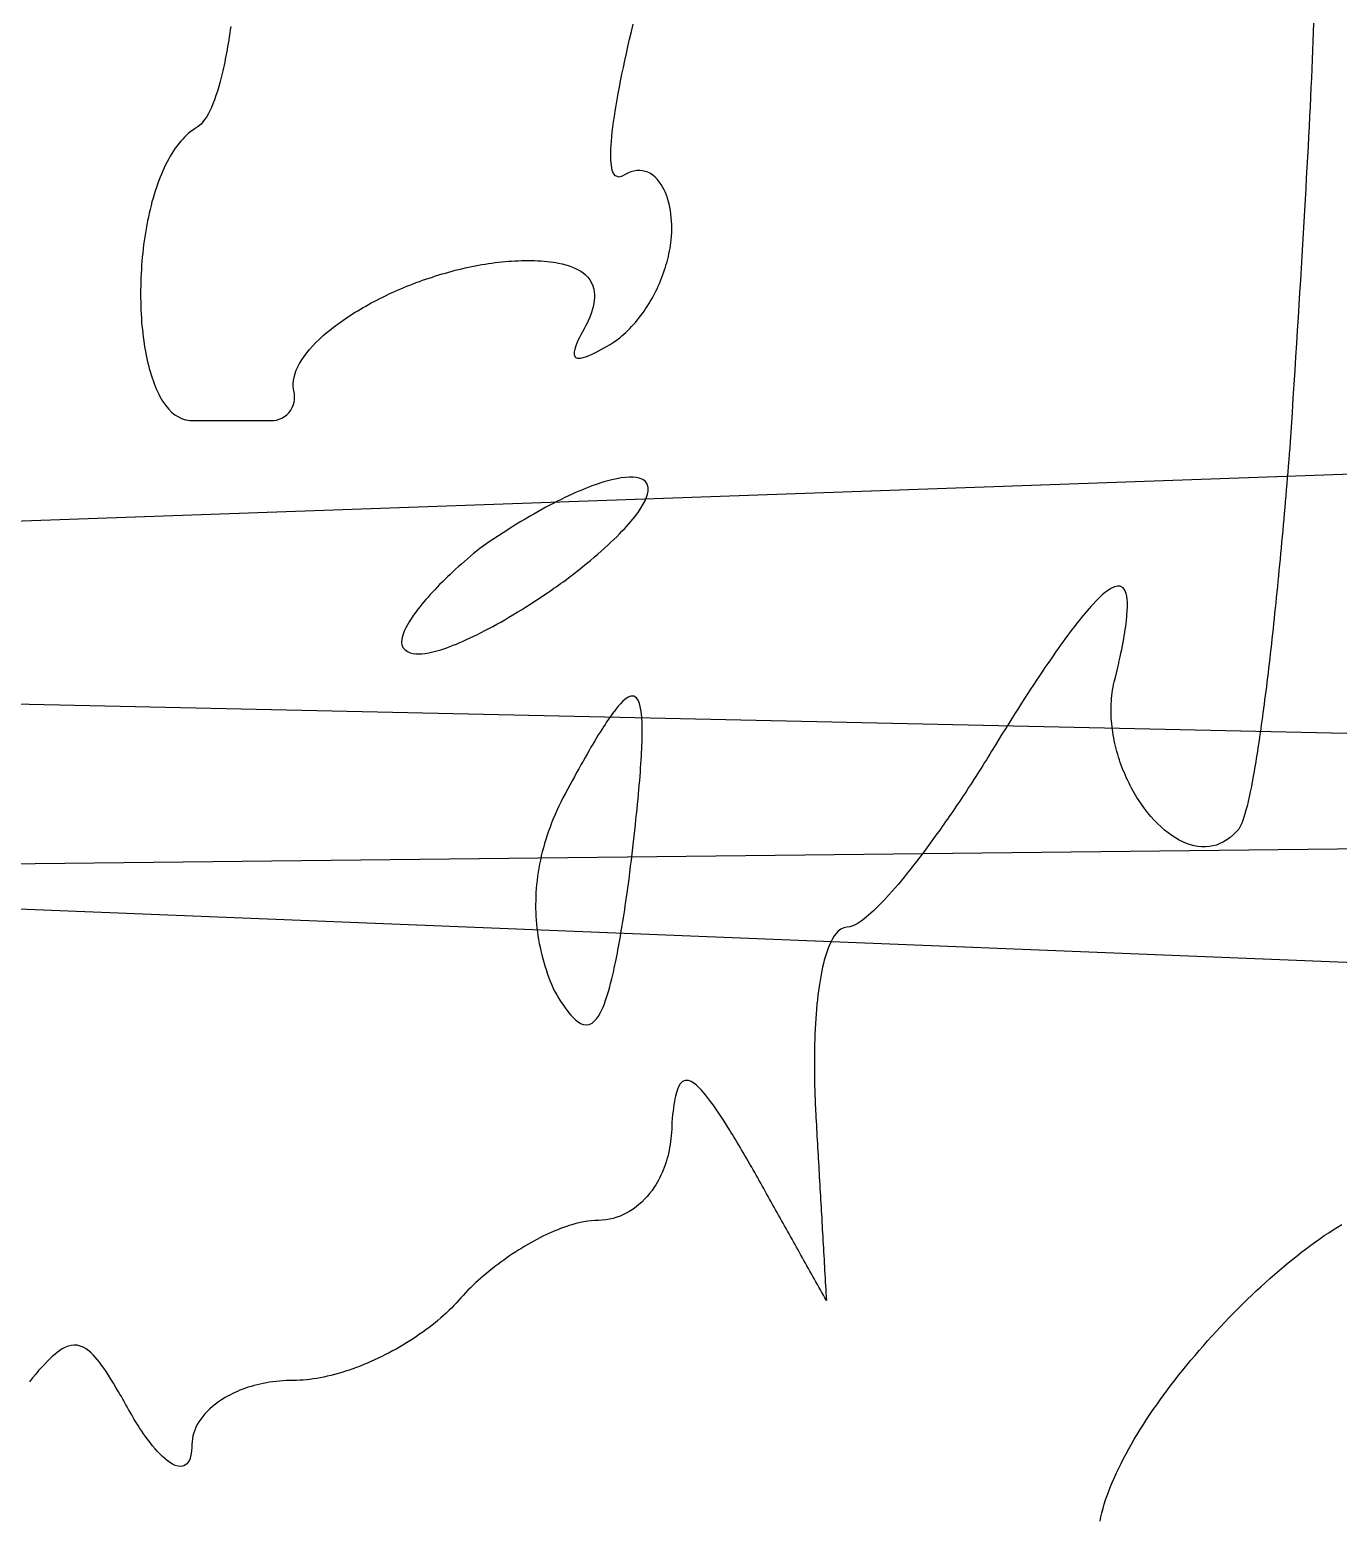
# Model space of a CAD drawing. Header units: metres. Extents: x 0 to 2740, y 0 to 1840.
# Drawn here: x 1309.6 to 1555, y 533.8 to 813.3 of the extents above; entities that cross this region are included whole.
import ezdxf

# ---------------------------------------------------------------- set-up
doc = ezdxf.new("R2010")
doc.units = ezdxf.units.M

msp = doc.modelspace()

# ---------------------------------------------------------------- linework, layer by layer
for points in [[(1550.398412, 814.47848), (1550.333824, 812.80096), (1550.2665, 811.11), (1550.196416, 809.40464), (1550.123548, 807.68392), (1550.047872, 805.94688), (1549.969364, 804.19256), (1549.888, 802.42), (1549.803756, 800.62824), (1549.716608, 798.81632), (1549.626532, 796.98328), (1549.533504, 795.12816), (1549.4375, 793.25), (1549.338496, 791.34784), (1549.236468, 789.42072), (1549.131392, 787.46768), (1549.023244, 785.48776), (1548.912, 783.48), (1548.797636, 781.44344), (1548.680128, 779.37712), (1548.559452, 777.28008), (1548.435584, 775.15136), (1548.3085, 772.99), (1548.178176, 770.79504), (1548.044588, 768.56552), (1547.907712, 766.30048), (1547.767524, 763.99896), (1547.624, 761.66), (1547.477116, 759.28264), (1547.326848, 756.86592), (1547.173172, 754.40888), (1547.016064, 751.91056), (1546.8555, 749.37), (1546.691456, 746.78624), (1546.523908, 744.15832), (1546.352832, 741.48528), (1546.178204, 738.76616), (1546, 736), (1545.909702, 734.861526), (1545.818816, 733.726208), (1545.727354, 732.594202), (1545.635328, 731.465664), (1545.54275, 730.34075), (1545.449632, 729.219616), (1545.355986, 728.102418), (1545.261824, 726.989312), (1545.167158, 725.880454), (1545.072, 724.776), (1544.976362, 723.676106), (1544.880256, 722.580928), (1544.783694, 721.490622), (1544.686688, 720.405344), (1544.58925, 719.32525), (1544.491392, 718.250496), (1544.393126, 717.181238), (1544.294464, 716.117632), (1544.195418, 715.059834), (1544.096, 714.008), (1543.996222, 712.962286), (1543.896096, 711.922848), (1543.795634, 710.889842), (1543.694848, 709.863424), (1543.59375, 708.84375), (1543.492352, 707.830976), (1543.390666, 706.825258), (1543.288704, 705.826752), (1543.186478, 704.835614), (1543.084, 703.852), (1542.981282, 702.876066), (1542.878336, 701.907968), (1542.775174, 700.947862), (1542.671808, 699.995904), (1542.56825, 699.05225), (1542.464512, 698.117056), (1542.360606, 697.190478), (1542.256544, 696.272672), (1542.152338, 695.363794), (1542.048, 694.464), (1541.943542, 693.573446), (1541.838976, 692.692288), (1541.734314, 691.820682), (1541.629568, 690.958784), (1541.52475, 690.10675), (1541.419872, 689.264736), (1541.314946, 688.432898), (1541.209984, 687.611392), (1541.104998, 686.800374), (1541, 686), (1540.895002, 685.210426), (1540.790016, 684.431808), (1540.685054, 683.664302), (1540.580128, 682.908064), (1540.47525, 682.16325), (1540.370432, 681.430016), (1540.265686, 680.708518), (1540.161024, 679.998912), (1540.056458, 679.301354), (1539.952, 678.616), (1539.847662, 677.943006), (1539.743456, 677.282528), (1539.639394, 676.634722), (1539.535488, 675.999744), (1539.43175, 675.37775), (1539.328192, 674.768896), (1539.224826, 674.173338), (1539.121664, 673.591232), (1539.018718, 673.022734), (1538.916, 672.468), (1538.813522, 671.927186), (1538.711296, 671.400448), (1538.609334, 670.887942), (1538.507648, 670.389824), (1538.305152, 669.437376), (1538.103904, 668.544352), (1537.904, 667.712), (1537.705536, 666.941568), (1537.508608, 666.234304), (1537.313312, 665.591456), (1537.119744, 665.014272), (1536.928, 664.504), (1536.644014, 663.866782), (1536.364672, 663.387136), (1536, 663), (1535.391824, 662.379296), (1534.768192, 661.835968), (1534.130448, 661.368192), (1533.479936, 660.974144), (1532.818, 660.652), (1532.145984, 660.399936), (1531.465232, 660.216128), (1530.777088, 660.098752), (1530.082896, 660.045984), (1529.384, 660.056), (1528.681744, 660.126976), (1527.977472, 660.257088), (1527.272528, 660.444512), (1526.568256, 660.687424), (1525.866, 660.984), (1525.167104, 661.332416), (1524.472912, 661.730848), (1523.784768, 662.177472), (1523.104016, 662.670464), (1522.432, 663.208), (1521.770064, 663.788256), (1521.119552, 664.409408), (1520.481808, 665.069632), (1519.858176, 665.767104), (1519.25, 666.5), (1518.658624, 667.266496), (1518.085392, 668.064768), (1517.531648, 668.892992), (1517.262504, 669.317766), (1516.998736, 669.749344), (1516.740512, 670.187498), (1516.488, 670.632), (1516.241368, 671.082622), (1516.000784, 671.539136), (1515.766416, 672.001314), (1515.538432, 672.468928), (1515.317, 672.94175), (1515.102288, 673.419552), (1514.894464, 673.902106), (1514.693696, 674.389184), (1514.500152, 674.880558), (1514.314, 675.376), (1514.135408, 675.875282), (1513.964544, 676.378176), (1513.801576, 676.884454), (1513.646672, 677.393888), (1513.5, 677.90625), (1513.361728, 678.421312), (1513.232024, 678.938846), (1513.111056, 679.458624), (1512.998992, 679.980418), (1512.896, 680.504), (1512.802248, 681.029142), (1512.717904, 681.555616), (1512.643136, 682.083194), (1512.578112, 682.611648), (1512.523, 683.14075), (1512.477968, 683.670272), (1512.443184, 684.199986), (1512.418816, 684.729664), (1512.405032, 685.259078), (1512.402, 685.788), (1512.409888, 686.316202), (1512.428864, 686.843456), (1512.459096, 687.369534), (1512.500752, 687.894208), (1512.554, 688.41725), (1512.619008, 688.938432), (1512.695944, 689.457526), (1512.784976, 689.974304), (1512.886272, 690.488538), (1513, 691), (1513.205501, 691.830102), (1513.402008, 692.640416), (1513.589527, 693.430954), (1513.768064, 694.201728), (1513.937625, 694.95275), (1514.098216, 695.684032), (1514.249843, 696.395586), (1514.392512, 697.087424), (1514.526229, 697.759558), (1514.651, 698.412), (1514.766831, 699.044762), (1514.873728, 699.657856), (1514.971697, 700.251294), (1515.060744, 700.825088), (1515.140875, 701.37925), (1515.212096, 701.913792), (1515.274413, 702.428726), (1515.372359, 703.399818), (1515.434761, 704.292622), (1515.461667, 705.107234), (1515.453125, 705.84375), (1515.409183, 706.502266), (1515.329889, 707.082878), (1515.215291, 707.585682), (1514.977304, 708.194208), (1514.660153, 708.628206), (1514.114421, 708.935942), (1513.613184, 708.963968), (1513.033323, 708.818546), (1512.375, 708.5), (1511.892608, 708.191616), (1511.375464, 707.806528), (1510.823616, 707.344832), (1510.237112, 706.806624), (1509.616, 706.192), (1508.960328, 705.501056), (1508.619547, 705.126994), (1508.270144, 704.733888), (1507.912125, 704.32175), (1507.545496, 703.890592), (1507.170263, 703.440426), (1506.786432, 702.971264), (1506.394009, 702.483118), (1505.993, 701.976), (1505.583411, 701.449922), (1505.165248, 700.904896), (1504.738517, 700.340934), (1504.303224, 699.758048), (1503.859375, 699.15625), (1503.406976, 698.535552), (1502.946033, 697.895966), (1502.476552, 697.237504), (1501.998539, 696.560178), (1501.512, 695.864), (1501.016941, 695.148982), (1500.513368, 694.415136), (1500.001287, 693.662474), (1499.480704, 692.891008), (1498.951625, 692.10075), (1498.414056, 691.291712), (1497.868003, 690.463906), (1497.313472, 689.617344), (1496.750469, 688.752038), (1496.179, 687.868), (1495.599071, 686.965242), (1495.010688, 686.043776), (1494.413857, 685.103614), (1493.808584, 684.144768), (1493.194875, 683.16725), (1492.572736, 682.171072), (1491.942173, 681.156246), (1491.303192, 680.122784), (1490.655799, 679.070698), (1490, 678), (1489.669709, 677.460912), (1489.338872, 676.923696), (1489.007543, 676.388424), (1488.675776, 675.855168), (1488.343625, 675.324), (1488.011144, 674.794992), (1487.678387, 674.268216), (1487.345408, 673.743744), (1487.012261, 673.221648), (1486.679, 672.702), (1486.345679, 672.184872), (1486.012352, 671.670336), (1485.679073, 671.158464), (1485.345896, 670.649328), (1485.012875, 670.143), (1484.680064, 669.639552), (1484.347517, 669.139056), (1484.015288, 668.641584), (1483.683431, 668.147208), (1483.352, 667.656), (1483.021049, 667.168032), (1482.690632, 666.683376), (1482.360803, 666.202104), (1482.031616, 665.724288), (1481.703125, 665.25), (1481.375384, 664.779312), (1481.048447, 664.312296), (1480.722368, 663.849024), (1480.397201, 663.389568), (1480.073, 662.934), (1479.749819, 662.482392), (1479.427712, 662.034816), (1479.106733, 661.591344), (1478.786936, 661.152048), (1478.468375, 660.717), (1478.151104, 660.286272), (1477.835177, 659.859936), (1477.520648, 659.438064), (1477.207571, 659.020728), (1476.896, 658.608), (1476.585989, 658.199952), (1476.277592, 657.796656), (1475.970863, 657.398184), (1475.362625, 656.616), (1474.761707, 655.853976), (1474.168541, 655.112688), (1473.583559, 654.392712), (1473.007193, 653.694624), (1472.439875, 653.019), (1471.882037, 652.366416), (1471.334111, 651.737448), (1470.796529, 651.132672), (1470.269723, 650.552664), (1469.754125, 649.998), (1469.250167, 649.469256), (1468.758281, 648.967008), (1468.278899, 648.491832), (1467.812453, 648.044304), (1467.359375, 647.625), (1466.920097, 647.234496), (1466.495051, 646.873368), (1466.084669, 646.542192), (1465.497536, 646.102848), (1464.945827, 645.734136), (1464.431, 645.438), (1463.954513, 645.216384), (1463.381357, 645.040176), (1462.8509, 644.995213), (1462.2725, 644.881625), (1461.7229, 644.620677), (1461.2021, 644.217361), (1460.8304, 643.824448), (1460.4749, 643.356367), (1460.1356, 642.815224), (1459.8125, 642.203125), (1459.5056, 641.522176), (1459.31, 641.031), (1459.1216, 640.510784), (1458.9404, 639.962152), (1458.7664, 639.385728), (1458.5996, 638.782136), (1458.44, 638.152), (1458.2876, 637.495944), (1458.1424, 636.814592), (1458.0044, 636.108568), (1457.8736, 635.378496), (1457.75, 634.625), (1457.6336, 633.848704), (1457.5244, 633.050232), (1457.4224, 632.230208), (1457.3276, 631.389256), (1457.24, 630.528), (1457.1596, 629.647064), (1457.0864, 628.747072), (1457.0204, 627.828648), (1456.9616, 626.892416), (1456.91, 625.939), (1456.8656, 624.969024), (1456.8284, 623.983112), (1456.7984, 622.981888), (1456.7861, 622.475729), (1456.7756, 621.965976), (1456.7669, 621.452707), (1456.76, 620.936), (1456.7549, 620.415933), (1456.7516, 619.892584), (1456.7501, 619.366031), (1456.7504, 618.836352), (1456.7525, 618.303625), (1456.7564, 617.767928), (1456.7621, 617.229339), (1456.7696, 616.687936), (1456.7789, 616.143797), (1456.79, 615.597), (1456.8029, 615.047623), (1456.8176, 614.495744), (1456.8341, 613.941441), (1456.8524, 613.384792), (1456.8725, 612.825875), (1456.8944, 612.264768), (1456.9181, 611.701549), (1456.9436, 611.136296), (1456.9709, 610.569087), (1457, 610), (1457.04, 609.3), (1457.08, 608.6), (1457.12, 607.9), (1457.16, 607.2), (1457.2, 606.5), (1457.24, 605.8), (1457.28, 605.1), (1457.32, 604.4), (1457.36, 603.7), (1457.4, 603), (1457.44, 602.3), (1457.48, 601.6), (1457.52, 600.9), (1457.56, 600.2), (1457.6, 599.5), (1457.64, 598.8), (1457.68, 598.1), (1457.72, 597.4), (1457.76, 596.7), (1457.8, 596), (1457.84, 595.3), (1457.88, 594.6), (1457.92, 593.9), (1457.96, 593.2), (1458, 592.5), (1458.04, 591.8), (1458.08, 591.1), (1458.12, 590.4), (1458.16, 589.7), (1458.2, 589), (1458.24, 588.3), (1458.28, 587.6), (1458.32, 586.9), (1458.36, 586.2), (1458.4, 585.5), (1458.44, 584.8), (1458.48, 584.1), (1458.52, 583.4), (1458.56, 582.7), (1458.6, 582), (1458.64, 581.3), (1458.68, 580.6), (1458.72, 579.9), (1458.76, 579.2), (1458.8, 578.5), (1458.84, 577.8), (1458.88, 577.1), (1458.92, 576.4), (1458.96, 575.7), (1459, 575), (1458.72, 575.5), (1458.44, 576), (1458.16, 576.5), (1457.88, 577), (1457.6, 577.5), (1457.32, 578), (1457.04, 578.5), (1456.76, 579), (1456.48, 579.5), (1456.2, 580), (1455.92, 580.5), (1455.64, 581), (1455.36, 581.5), (1455.08, 582), (1454.8, 582.5), (1454.52, 583), (1454.24, 583.5), (1453.96, 584), (1453.68, 584.5), (1453.4, 585), (1453.12, 585.5), (1452.84, 586), (1452.56, 586.5), (1452.28, 587), (1452, 587.5), (1451.72, 588), (1451.44, 588.5), (1451.16, 589), (1450.88, 589.5), (1450.6, 590), (1450.32, 590.5), (1450.04, 591), (1449.76, 591.5), (1449.48, 592), (1449.2, 592.5), (1448.92, 593), (1448.64, 593.5), (1448.36, 594), (1448.08, 594.5), (1447.8, 595), (1447.52, 595.5), (1447.24, 596), (1446.96, 596.5), (1446.68, 597), (1446.4, 597.5), (1446.12, 598), (1445.84, 598.5), (1445.56, 599), (1445.28, 599.5), (1445, 600), (1444.672394, 600.564902), (1444.349552, 601.119616), (1444.031438, 601.664154), (1443.718016, 602.198528), (1443.40925, 602.72275), (1443.105104, 603.236832), (1442.805542, 603.740786), (1442.510528, 604.234624), (1442.220026, 604.718358), (1441.934, 605.192), (1441.652414, 605.655562), (1441.375232, 606.109056), (1441.102418, 606.552494), (1440.833936, 606.985888), (1440.309824, 607.822592), (1439.802608, 608.619264), (1439.312, 609.376), (1438.837712, 610.092896), (1438.379456, 610.770048), (1437.936944, 611.407552), (1437.509888, 612.005504), (1437.098, 612.564), (1436.700992, 613.083136), (1436.318576, 613.563008), (1435.950464, 614.003712), (1435.596368, 614.405344), (1435.090874, 614.934742), (1434.615296, 615.376768), (1434.168662, 615.731746), (1433.616494, 616.070202), (1433.11175, 616.25525), (1432.544, 616.272), (1432.04225, 616.05175), (1431.602, 615.596), (1431.291056, 615.062848), (1431.080402, 614.565166), (1430.888, 613.984), (1430.712878, 613.319674), (1430.60525, 612.83075), (1430.504582, 612.305106), (1430.410586, 611.742838), (1430.322974, 611.144042), (1430.241458, 610.508814), (1430.16575, 609.83725), (1430.095562, 609.129446), (1430.030606, 608.385498), (1429.998204, 607.700606), (1429.983908, 607.105562), (1429.9555, 606.51575), (1429.913172, 605.931458), (1429.857116, 605.352974), (1429.787524, 604.780586), (1429.704588, 604.214582), (1429.6085, 603.65525), (1429.499452, 603.102878), (1429.377636, 602.557754), (1429.243244, 602.020166), (1429.096468, 601.490402), (1428.9375, 600.96875), (1428.766532, 600.455498), (1428.583756, 599.950934), (1428.389364, 599.455346), (1428.183548, 598.969022), (1427.9665, 598.49225), (1427.738412, 598.025318), (1427.499476, 597.568514), (1427.249884, 597.122126), (1426.989828, 596.686442), (1426.7195, 596.26175), (1426.295168, 595.645952), (1425.848804, 595.056506), (1425.381056, 594.494384), (1424.892572, 593.960558), (1424.384, 593.456), (1423.855988, 592.981682), (1423.309184, 592.538576), (1422.744236, 592.127654), (1422.161792, 591.749888), (1421.5625, 591.40625), (1420.947008, 591.097712), (1420.315964, 590.825246), (1419.670016, 590.589824), (1419.009812, 590.392418), (1418.336, 590.234), (1417.649228, 590.115542), (1416.950144, 590.038016), (1416.239396, 590.002394), (1415.57408, 589.991648), (1414.91375, 589.94825), (1414.22912, 589.868672), (1413.52181, 589.753886), (1412.79344, 589.604864), (1412.29696, 589.486976), (1411.79232, 589.354592), (1411.28, 589.208), (1410.76048, 589.047488), (1410.23424, 588.873344), (1409.70176, 588.685856), (1409.16352, 588.485312), (1408.62, 588.272), (1408.07168, 588.046208), (1407.51904, 587.808224), (1406.96256, 587.558336), (1406.40272, 587.296832), (1405.84, 587.024), (1405.27488, 586.740128), (1404.70784, 586.445504), (1404.13936, 586.140416), (1403.56992, 585.825152), (1403, 585.5), (1402.43008, 585.165248), (1401.86064, 584.821184), (1401.29216, 584.468096), (1400.72512, 584.106272), (1400.16, 583.736), (1399.59728, 583.357568), (1399.03744, 582.971264), (1398.48096, 582.577376), (1397.92832, 582.176192), (1397.38, 581.768), (1396.83648, 581.353088), (1396.29824, 580.931744), (1395.76576, 580.504256), (1395.23952, 580.070912), (1394.72, 579.632), (1394.20768, 579.187808), (1393.70304, 578.738624), (1393.20656, 578.284736), (1392.71872, 577.826432), (1392.24, 577.364), (1391.77088, 576.897728), (1391.31184, 576.427904), (1390.86336, 575.954816), (1390.42592, 575.478752), (1390, 575), (1389.571688, 574.521248), (1389.127104, 574.045184), (1388.666776, 573.572096), (1388.191232, 573.102272), (1387.701, 572.636), (1387.196608, 572.173568), (1386.678584, 571.715264), (1386.147456, 571.261376), (1385.603752, 570.812192), (1385.048, 570.368), (1384.480728, 569.929088), (1383.902464, 569.495744), (1383.313736, 569.068256), (1382.715072, 568.646912), (1382.107, 568.232), (1381.490048, 567.823808), (1380.864744, 567.422624), (1380.231616, 567.028736), (1379.591192, 566.642432), (1378.944, 566.264), (1378.290568, 565.893728), (1377.631424, 565.531904), (1376.967096, 565.178816), (1376.298112, 564.834752), (1375.625, 564.5), (1374.948288, 564.174848), (1374.268504, 563.859584), (1373.586176, 563.554496), (1372.901832, 563.259872), (1372.216, 562.976), (1371.529208, 562.703168), (1370.841984, 562.441664), (1370.154856, 562.191776), (1369.468352, 561.953792), (1368.783, 561.728), (1368.099328, 561.514688), (1367.417864, 561.314144), (1366.739136, 561.126656), (1366.063672, 560.952512), (1365.392, 560.792), (1364.724648, 560.645408), (1364.062144, 560.513024), (1363.405016, 560.395136), (1362.753792, 560.292032), (1362.109, 560.204), (1361.471168, 560.131328), (1360.840824, 560.074304), (1360.218496, 560.033216), (1359.604712, 560.008352), (1359, 560), (1358.34364, 559.992848), (1357.69472, 559.971584), (1357.05348, 559.936496), (1356.42016, 559.887872), (1355.795, 559.826), (1355.17824, 559.751168), (1354.57012, 559.663664), (1353.97088, 559.563776), (1353.38076, 559.451792), (1352.8, 559.328), (1352.22884, 559.192688), (1351.66752, 559.046144), (1351.11628, 558.888656), (1350.57536, 558.720512), (1350.045, 558.542), (1349.52544, 558.353408), (1349.01692, 558.155024), (1348.51968, 557.947136), (1348.03396, 557.730032), (1347.56, 557.504), (1347.09804, 557.269328), (1346.64832, 557.026304), (1346.21108, 556.775216), (1345.579145, 556.384094), (1344.97664, 555.976448), (1344.404375, 555.55325), (1343.86316, 555.115472), (1343.353805, 554.664086), (1342.87712, 554.200064), (1342.433915, 553.724378), (1342.025, 553.238), (1341.651185, 552.741902), (1341.31328, 552.237056), (1341.012095, 551.724434), (1340.74844, 551.205008), (1340.523125, 550.67975), (1340.33696, 550.149632), (1340.190755, 549.615626), (1340.08532, 549.078704), (1340.021465, 548.539838), (1340, 548), (1339.986608, 547.394273), (1339.946864, 546.836984), (1339.881416, 546.327971), (1339.755288, 545.724103), (1339.586152, 545.205387), (1339.316592, 544.676152), (1338.985232, 544.278617), (1338.510248, 543.974363), (1337.955776, 543.857381), (1337.436736, 543.902016), (1336.869096, 544.075051), (1336.382008, 544.305423), (1335.867272, 544.617107), (1335.326424, 545.009719), (1334.904576, 545.357056), (1334.469552, 545.749537), (1334.022, 546.187), (1333.562568, 546.669283), (1333.091904, 547.196224), (1332.610656, 547.767661), (1332.284264, 548.173259), (1331.953648, 548.598513), (1331.619, 549.043375), (1331.280512, 549.507797), (1330.938376, 549.991731), (1330.592784, 550.495129), (1330.243928, 551.017943), (1329.892, 551.560125), (1329.537192, 552.121627), (1329.179696, 552.702401), (1328.702679, 553.534601), (1328.410632, 554.058408), (1328.123733, 554.571427), (1327.841856, 555.073664), (1327.564875, 555.565125), (1327.292664, 556.045816), (1327.025097, 556.515743), (1326.762048, 556.974912), (1326.503391, 557.423329), (1326.249, 557.861), (1325.752512, 558.704128), (1325.271576, 559.504344), (1324.805184, 560.261696), (1324.352328, 560.976232), (1323.912, 561.648), (1323.483192, 562.277048), (1323.064896, 562.863424), (1322.656104, 563.407176), (1322.255808, 563.908352), (1321.863, 564.367), (1321.476672, 564.783168), (1321.095816, 565.156904), (1320.719424, 565.488256), (1320.161001, 565.905919), (1319.606952, 566.228488), (1319.053875, 566.456125), (1318.498368, 566.588992), (1317.937029, 566.627251), (1317.366456, 566.571064), (1316.783247, 566.420593), (1316.184, 566.176), (1315.565313, 565.837447), (1315.140375, 565.559625), (1314.704277, 565.240163), (1314.256011, 564.879109), (1313.794569, 564.476511), (1313.318943, 564.032417), (1312.828125, 563.546875), (1312.321107, 563.019933), (1311.796881, 562.451639), (1311.254439, 561.842041), (1310.692773, 561.191187), (1310.110875, 560.499125), (1309.507737, 559.765903)], [(1347.278264, 813.905816), (1347.186375, 813.248625), (1347.092416, 812.600704), (1346.996393, 811.962167), (1346.898312, 811.333128), (1346.798179, 810.713701), (1346.696, 810.104), (1346.591781, 809.504139), (1346.485528, 808.914232), (1346.377247, 808.334393), (1346.266944, 807.764736), (1346.154625, 807.205375), (1346.040296, 806.656424), (1345.923963, 806.117997), (1345.805632, 805.590208), (1345.685309, 805.073171), (1345.563, 804.567), (1345.438711, 804.071809), (1345.312448, 803.587712), (1345.054024, 802.653256), (1344.787776, 801.764544), (1344.513752, 800.922488), (1344.232, 800.128), (1343.942568, 799.381992), (1343.645504, 798.685376), (1343.340856, 798.039064), (1343.028672, 797.443968), (1342.709, 796.901), (1342.381888, 796.411072), (1342.047384, 795.975096), (1341.705536, 795.593984), (1341.179099, 795.127181), (1340.584199, 794.748386), (1339.777773, 794.177022), (1339.387136, 793.858304), (1339.004875, 793.51825), (1338.630984, 793.157376), (1338.265457, 792.776198), (1337.908288, 792.375232), (1337.559471, 791.954994), (1337.219, 791.516), (1336.886869, 791.058766), (1336.563072, 790.583808), (1336.247603, 790.091642), (1335.940456, 789.582784), (1335.641625, 789.05775), (1335.351104, 788.517056), (1335.068887, 787.961218), (1334.794968, 787.390752), (1334.529341, 786.806174), (1334.272, 786.208), (1334.022939, 785.596746), (1333.782152, 784.972928), (1333.549633, 784.337062), (1333.325376, 783.689664), (1333.109375, 783.03125), (1332.901624, 782.362336), (1332.702117, 781.683438), (1332.510848, 780.995072), (1332.327811, 780.297754), (1332.153, 779.592), (1331.986409, 778.878326), (1331.828032, 778.157248), (1331.677863, 777.429282), (1331.535896, 776.694944), (1331.402125, 775.95475), (1331.276544, 775.209216), (1331.159147, 774.458858), (1331.049928, 773.704192), (1330.948881, 772.945734), (1330.856, 772.184), (1330.771279, 771.419506), (1330.694712, 770.652768), (1330.626293, 769.884302), (1330.566016, 769.114624), (1330.513875, 768.34425), (1330.469864, 767.573696), (1330.433977, 766.803478), (1330.406208, 766.034112), (1330.386551, 765.266114), (1330.375, 764.5), (1330.371549, 763.736286), (1330.376192, 762.975488), (1330.388923, 762.218122), (1330.409736, 761.464704), (1330.438625, 760.71575), (1330.475584, 759.971776), (1330.520607, 759.233298), (1330.573688, 758.500832), (1330.634821, 757.774894), (1330.704, 757.056), (1330.781219, 756.344666), (1330.866472, 755.641408), (1330.959753, 754.946742), (1331.061056, 754.261184), (1331.170375, 753.58525), (1331.287704, 752.919456), (1331.413037, 752.264318), (1331.546368, 751.620352), (1331.687691, 750.988074), (1331.837, 750.368), (1331.994289, 749.760646), (1332.159552, 749.166528), (1332.332783, 748.586162), (1332.513976, 748.020064), (1332.703125, 747.46875), (1332.900224, 746.932736), (1333.105267, 746.412538), (1333.318248, 745.908672), (1333.539161, 745.421654), (1333.768, 744.952), (1334.004759, 744.500226), (1334.502013, 743.652382), (1335.030875, 742.88225), (1335.591297, 742.193958), (1336.183231, 741.591634), (1336.806629, 741.079406), (1337.461443, 740.661402), (1338.147625, 740.34175), (1338.865127, 740.124578), (1339.613901, 740.014014), (1340.179997, 740), (1340.719808, 740), (1341.258971, 740), (1341.797, 740), (1342.333409, 740), (1342.867712, 740), (1343.399423, 740), (1343.928056, 740), (1344.453125, 740), (1344.974144, 740), (1345.490627, 740), (1346.002088, 740), (1346.508041, 740), (1347.173237, 740), (1347.826625, 740), (1348.467053, 740), (1349.093369, 740), (1349.704421, 740), (1350.299057, 740), (1350.876125, 740), (1351.434473, 740), (1351.972949, 740), (1352.490401, 740), (1353.105896, 740), (1353.684491, 740), (1354.223936, 740), (1354.816424, 740), (1355.355072, 740.014208), (1355.868, 740.087), (1356.355008, 740.218112), (1356.886966, 740.439599), (1357.376, 740.729), (1357.817994, 741.080141), (1358.208832, 741.486848), (1358.544398, 741.942947), (1358.820576, 742.442264), (1359.03325, 742.978625), (1359.161878, 743.463167), (1359.238234, 743.966501), (1359.259726, 744.484739), (1359.223762, 745.013993), (1359.12775, 745.550375), (1358.977769, 746.301182), (1358.979363, 746.910314), (1359.041125, 747.52775), (1359.161567, 748.152626), (1359.339201, 748.784078), (1359.572539, 749.421242), (1359.860093, 750.063254), (1360.200375, 750.70925), (1360.591897, 751.358366), (1361.033171, 752.009738), (1361.522709, 752.662502), (1362.059023, 753.315794), (1362.640625, 753.96875), (1363.266027, 754.620506), (1363.933741, 755.270198), (1364.642279, 755.916962), (1365.390153, 756.559934), (1365.778376, 756.879728), (1366.175875, 757.19825), (1366.582464, 757.515392), (1366.997957, 757.831046), (1367.422168, 758.145104), (1367.854911, 758.457458), (1368.296, 758.768), (1368.745249, 759.076622), (1369.202472, 759.383216), (1369.667483, 759.687674), (1370.140096, 759.989888), (1370.620125, 760.28975), (1371.107384, 760.587152), (1371.601687, 760.881986), (1372.102848, 761.174144), (1372.610681, 761.463518), (1373.125, 761.75), (1373.645619, 762.033482), (1374.172352, 762.313856), (1374.705013, 762.591014), (1375.243416, 762.864848), (1375.787375, 763.13525), (1376.336704, 763.402112), (1376.891217, 763.665326), (1377.450728, 763.924784), (1378.015051, 764.180378), (1378.584, 764.432), (1379.157389, 764.679542), (1379.735032, 764.922896), (1380.316743, 765.161954), (1380.902336, 765.396608), (1381.491625, 765.62675), (1382.084424, 765.852272), (1382.680547, 766.073066), (1383.279808, 766.289024), (1383.882021, 766.500038), (1384.487, 766.706), (1385.094559, 766.906802), (1385.704512, 767.102336), (1386.316673, 767.292494), (1386.930856, 767.477168), (1387.546875, 767.65625), (1388.164544, 767.829632), (1388.783677, 767.997206), (1389.404088, 768.158864), (1390.025591, 768.314498), (1390.648, 768.464), (1391.271129, 768.607262), (1391.894792, 768.744176), (1392.518803, 768.874634), (1393.142976, 768.998528), (1393.767125, 769.11575), (1394.391064, 769.226192), (1395.014607, 769.329746), (1395.637568, 769.426304), (1396.259761, 769.515758), (1396.881, 769.598), (1397.501099, 769.672922), (1398.119872, 769.740416), (1398.737133, 769.800374), (1399.352696, 769.852688), (1399.966375, 769.89725), (1400.577984, 769.933952), (1401.187337, 769.962686), (1401.794248, 769.983344), (1402.398531, 769.995818), (1403, 770), (1403.651592, 769.9952), (1404.286336, 769.9808), (1404.904184, 769.9568), (1405.505088, 769.9232), (1406.089, 769.88), (1406.655872, 769.8272), (1407.205656, 769.7648), (1407.738304, 769.6928), (1408.253768, 769.6112), (1408.752, 769.52), (1409.466933, 769.3652), (1410.142824, 769.1888), (1410.779511, 768.9908), (1411.376832, 768.7712), (1411.934625, 768.53), (1412.452728, 768.2672), (1412.930979, 767.9828), (1413.369216, 767.6768), (1413.767277, 767.3492), (1414.235249, 766.8788), (1414.631125, 766.37), (1414.954521, 765.8228), (1415.205053, 765.2372), (1415.382337, 764.6132), (1415.467, 764.12), (1415.510083, 763.6052), (1415.511424, 763.0688), (1415.470861, 762.5108), (1415.388232, 761.9312), (1415.263375, 761.33), (1415.096128, 760.7072), (1414.886329, 760.0628), (1414.633816, 759.3968), (1414.338427, 758.7092), (1414.117601, 758.2388), (1413.881501, 757.791799), (1413.544064, 757.188736), (1413.233843, 756.617857), (1412.951, 756.079), (1412.695697, 755.572003), (1412.468096, 755.096704), (1412.208, 754.512), (1411.997824, 753.982976), (1411.805889, 753.399411), (1411.693304, 752.901496), (1411.670421, 752.346879), (1411.875, 751.875), (1412.346879, 751.670421), (1412.901496, 751.693304), (1413.399411, 751.805889), (1413.982976, 751.997824), (1414.512, 752.208), (1415.096704, 752.468096), (1415.572003, 752.695697), (1416.079, 752.951), (1416.617857, 753.233843), (1417.188736, 753.544064), (1417.791799, 753.881501), (1418.417576, 754.247136), (1419.034625, 754.644), (1419.640064, 755.071104), (1420.233407, 755.527152), (1420.622009, 755.846624), (1421.004875, 756.178), (1421.381861, 756.520896), (1421.752823, 756.874928), (1422.117617, 757.239712), (1422.476099, 757.614864), (1422.828125, 758), (1423.173551, 758.394736), (1423.512233, 758.798688), (1423.844027, 759.211472), (1424.168789, 759.632704), (1424.486375, 760.062), (1424.796641, 760.498976), (1425.099443, 760.943248), (1425.394637, 761.394432), (1425.682079, 761.852144), (1425.961625, 762.316), (1426.233131, 762.785616), (1426.496453, 763.260608), (1426.751447, 763.740592), (1426.997969, 764.225184), (1427.235875, 764.714), (1427.465021, 765.206656), (1427.685263, 765.702768), (1427.896457, 766.201952), (1428.098459, 766.703824), (1428.291125, 767.208), (1428.474311, 767.714096), (1428.647873, 768.221728), (1428.811667, 768.730512), (1428.965549, 769.240064), (1429.109375, 769.75), (1429.243001, 770.259936), (1429.366283, 770.769488), (1429.479077, 771.278272), (1429.581239, 771.785904), (1429.672625, 772.292), (1429.753091, 772.796176), (1429.822493, 773.298048), (1429.880687, 773.797232), (1429.946648, 774.540128), (1429.986581, 775.274816), (1430, 776), (1429.989281, 776.711765), (1429.957448, 777.40652), (1429.904987, 778.083455), (1429.832384, 778.74176), (1429.740125, 779.380625), (1429.628696, 779.99924), (1429.498583, 780.596795), (1429.350272, 781.17248), (1429.184249, 781.725485), (1429.001, 782.255), (1428.801011, 782.760215), (1428.584768, 783.24032), (1428.352757, 783.694505), (1428.019721, 784.258365), (1427.660669, 784.772785), (1427.276753, 785.235845), (1426.869125, 785.645625), (1426.438937, 786.000205), (1425.987341, 786.297665), (1425.515489, 786.536085), (1425.024533, 786.713545), (1424.515625, 786.828125), (1423.989917, 786.877905), (1423.448561, 786.860965), (1422.892709, 786.775385), (1422.323513, 786.619245), (1421.742125, 786.390625), (1421.149697, 786.087605), (1420.681945, 785.822209), (1420.116515, 785.656443), (1419.44012, 785.865144), (1419.09984, 786.295808), (1418.845, 786.949), (1418.67296, 787.815552), (1418.617165, 788.325973), (1418.58108, 788.886296), (1418.564375, 789.495375), (1418.56672, 790.152064), (1418.587785, 790.855217), (1418.62724, 791.603688), (1418.684755, 792.396331), (1418.76, 793.232), (1418.852645, 794.109549), (1418.96236, 795.027832), (1419.088815, 795.985703), (1419.23168, 796.982016), (1419.390625, 798.015625), (1419.56532, 799.085384), (1419.755435, 800.190147), (1419.96064, 801.328768), (1420.180605, 802.500101), (1420.415, 803.703), (1420.663495, 804.936319), (1420.92576, 806.198912), (1421.201465, 807.489633), (1421.49028, 808.807336), (1421.791875, 810.150875), (1422.10592, 811.519104), (1422.432085, 812.910877), (1422.77004, 814.325048)], [(2069, 748), (710, 700)], [(710, 700), (2210, 667)], [(2210, 667), (1144, 655)], [(1144, 655), (2190, 613)], [(1510.357, 533.6345), (1510.511056, 534.402656), (1510.691488, 535.183388), (1510.897792, 535.976192), (1511.129464, 536.780564), (1511.386, 537.596), (1511.666896, 538.421996), (1511.971648, 539.258048), (1512.299752, 540.103652), (1512.650704, 540.958304), (1513.024, 541.8215), (1513.419136, 542.692736), (1513.835608, 543.571508), (1514.272912, 544.457312), (1514.730544, 545.349644), (1515.208, 546.248), (1515.704776, 547.151876), (1516.220368, 548.060768), (1516.754272, 548.974172), (1517.305984, 549.891584), (1517.875, 550.8125), (1518.460816, 551.736416), (1519.062928, 552.662828), (1519.680832, 553.591232), (1520.314024, 554.521124), (1520.962, 555.452), (1521.624256, 556.383356), (1522.300288, 557.314688), (1522.989592, 558.245492), (1523.691664, 559.175264), (1524.406, 560.1035), (1525.132096, 561.029696), (1525.869448, 561.953348), (1526.617552, 562.873952), (1527.375904, 563.791004), (1528.144, 564.704), (1528.921336, 565.612436), (1529.707408, 566.515808), (1530.501712, 567.413612), (1531.303744, 568.305344), (1532.113, 569.1905), (1532.928976, 570.068576), (1533.751168, 570.939068), (1534.579072, 571.801472), (1535.412184, 572.655284), (1536.25, 573.5), (1537.092016, 574.335116), (1537.937728, 575.160128), (1538.786632, 575.974532), (1539.638224, 576.777824), (1540.492, 577.5695), (1541.347456, 578.349056), (1542.204088, 579.115988), (1543.061392, 579.869792), (1543.918864, 580.609964), (1544.776, 581.336), (1545.632296, 582.047396), (1546.487248, 582.743648), (1547.340352, 583.424252), (1548.191104, 584.088704), (1549.039, 584.7365), (1549.883536, 585.367136), (1550.724208, 585.980108), (1551.560512, 586.574912), (1552.391944, 587.151044), (1553.218, 587.708), (1554.038176, 588.245276), (1554.851968, 588.762368), (1555.658872, 589.258772)]]:
    msp.add_lwpolyline(points)
for points in [[(1394, 716), (1393.403656, 715.518864), (1392.814848, 715.035712), (1392.233912, 714.550928), (1391.661184, 714.064896), (1391.097, 713.578), (1390.541696, 713.090624), (1389.995608, 712.603152), (1389.459072, 712.115968), (1388.932424, 711.629456), (1388.416, 711.144), (1387.910136, 710.659984), (1387.415168, 710.177792), (1386.931432, 709.697808), (1386.459264, 709.220416), (1385.999, 708.746), (1385.550976, 708.274944), (1385.115528, 707.807632), (1384.692992, 707.344448), (1384.283704, 706.885776), (1383.888, 706.432), (1383.506216, 705.983504), (1383.138688, 705.540672), (1382.785752, 705.103888), (1382.447744, 704.673536), (1382.125, 704.25), (1381.817856, 703.833664), (1381.526648, 703.424912), (1381.120451, 702.826844), (1380.752, 702.248), (1380.422429, 701.689676), (1380.132872, 701.153168), (1379.884463, 700.639772), (1379.678336, 700.150784), (1379.471232, 699.539008), (1379.344, 698.976), (1379.299328, 698.464832), (1379.363683, 697.903452), (1379.566488, 697.433872), (1379.912993, 697.062092), (1380.407424, 696.68288), (1380.907392, 696.45024), (1381.496448, 696.30016), (1381.994625, 696.240625), (1382.539512, 696.22564), (1383.129651, 696.254395), (1383.763584, 696.32608), (1384.439853, 696.439885), (1385.157, 696.595), (1385.657088, 696.72096), (1386.174264, 696.86468), (1386.708096, 697.02592), (1387.258152, 697.20444), (1387.824, 697.4), (1388.405208, 697.61236), (1389.001344, 697.84128), (1389.611976, 698.08652), (1390.236672, 698.34784), (1390.875, 698.625), (1391.526528, 698.91776), (1392.190824, 699.22588), (1392.867456, 699.54912), (1393.555992, 699.88724), (1394.256, 700.24), (1394.967048, 700.60716), (1395.688704, 700.98848), (1396.420536, 701.38372), (1397.162112, 701.79264), (1397.913, 702.215), (1398.672768, 702.65056), (1399.440984, 703.09908), (1400.217216, 703.56032), (1401.001032, 704.03404), (1401.792, 704.52), (1402.589688, 705.01796), (1403.393664, 705.52768), (1404.203496, 706.04892), (1405.018752, 706.58144), (1405.839, 707.125), (1406.663808, 707.67936), (1407.077787, 707.960515), (1407.492744, 708.24428), (1407.908625, 708.530625), (1408.325376, 708.81952), (1408.742943, 709.110935), (1409.161272, 709.40484), (1409.580309, 709.701205), (1410, 710), (1410.856829, 710.654891), (1411.687432, 711.299528), (1412.491983, 711.933857), (1413.270656, 712.557824), (1414.023625, 713.171375), (1414.751064, 713.774456), (1415.453147, 714.367013), (1416.130048, 714.948992), (1416.781941, 715.520339), (1417.409, 716.081), (1418.011399, 716.630921), (1418.589312, 717.170048), (1419.142913, 717.698327), (1419.672376, 718.215704), (1420.177875, 718.722125), (1420.659584, 719.217536), (1421.117677, 719.701883), (1421.552328, 720.175112), (1421.963711, 720.637169), (1422.352, 721.088), (1422.717369, 721.527551), (1423.059992, 721.955768), (1423.380043, 722.372597), (1423.677696, 722.777984), (1424.206504, 723.554216), (1424.647808, 724.284032), (1425.003, 724.967), (1425.273472, 725.602688), (1425.460616, 726.190664), (1425.565824, 726.730496), (1425.573051, 727.449029), (1425.403752, 728.056808), (1425.062625, 728.552375), (1424.554368, 728.934272), (1423.883679, 729.201041), (1423.348633, 729.314207), (1422.744875, 729.375125), (1422.073797, 729.383363), (1421.336791, 729.338489), (1420.535249, 729.240071), (1419.670563, 729.087677), (1418.744125, 728.880875), (1418.258184, 728.756936), (1417.757327, 728.619233), (1417.241728, 728.467712), (1416.711561, 728.302319), (1416.167, 728.123), (1415.608219, 727.929701), (1415.035392, 727.722368), (1414.448693, 727.500947), (1413.848296, 727.265384), (1413.234375, 727.015625), (1412.607104, 726.751616), (1411.966657, 726.473303), (1411.313208, 726.180632), (1410.646931, 725.873549), (1409.968, 725.552), (1409.276589, 725.215931), (1408.572872, 724.865288), (1407.857023, 724.500017), (1407.129216, 724.120064), (1406.389625, 723.725375), (1405.638424, 723.315896), (1404.875787, 722.891573), (1404.101888, 722.452352), (1403.316901, 721.998179), (1402.521, 721.529), (1401.714359, 721.044761), (1400.897152, 720.545408), (1400.069553, 720.030887), (1399.231736, 719.501144), (1398.383875, 718.956125), (1397.526144, 718.395776), (1396.658717, 717.820043), (1395.781768, 717.228872), (1394.895471, 716.622209), (1394, 716)], [(1410, 670), (1409.588384, 669.220016), (1409.193472, 668.440128), (1408.815168, 667.660432), (1408.453376, 666.881024), (1408.108, 666.102), (1407.778944, 665.323456), (1407.466112, 664.545488), (1407.169408, 663.768192), (1406.888736, 662.991664), (1406.624, 662.216), (1406.375104, 661.441296), (1406.141952, 660.667648), (1405.924448, 659.895152), (1405.722496, 659.123904), (1405.536, 658.354), (1405.364864, 657.585536), (1405.208992, 656.818608), (1405.068288, 656.053312), (1404.942656, 655.289744), (1404.832, 654.528), (1404.736224, 653.768176), (1404.655232, 653.010368), (1404.588928, 652.254672), (1404.537216, 651.501184), (1404.5, 650.75), (1404.477184, 650.001216), (1404.468672, 649.254928), (1404.474368, 648.511232), (1404.494176, 647.770224), (1404.528, 647.032), (1404.575744, 646.296656), (1404.637312, 645.564288), (1404.712608, 644.834992), (1404.801536, 644.108864), (1404.904, 643.386), (1405.019904, 642.666496), (1405.149152, 641.950448), (1405.291648, 641.237952), (1405.447296, 640.529104), (1405.616, 639.824), (1405.797664, 639.122736), (1405.992192, 638.425408), (1406.199488, 637.732112), (1406.419456, 637.042944), (1406.652, 636.358), (1406.897024, 635.677376), (1407.154432, 635.001168), (1407.424128, 634.329472), (1407.706016, 633.662384), (1408, 633), (1408.41524, 632.299272), (1408.82112, 631.637376), (1409.21788, 631.014744), (1409.60576, 630.431808), (1409.985, 629.889), (1410.35584, 629.386752), (1410.71852, 628.925496), (1411.07328, 628.505664), (1411.42036, 628.127688), (1411.927105, 627.640149), (1412.41792, 627.249216), (1412.893615, 626.956347), (1413.355, 626.763), (1413.94932, 626.662536), (1414.52156, 626.745048), (1415.07364, 627.013992), (1415.475625, 627.340125), (1415.86816, 627.774528), (1416.252055, 628.318659), (1416.62812, 628.973976), (1416.87488, 629.473344), (1417.11876, 630.023208), (1417.36, 630.624), (1417.59884, 631.276152), (1417.83552, 631.980096), (1418.07028, 632.736264), (1418.30336, 633.545088), (1418.535, 634.407), (1418.76544, 635.322432), (1418.99492, 636.291816), (1419.109375, 636.796875), (1419.22368, 637.315584), (1419.337865, 637.847997), (1419.45196, 638.394168), (1419.565995, 638.954151), (1419.68, 639.528), (1419.794005, 640.115769), (1419.90804, 640.717512), (1420.022135, 641.333283), (1420.13632, 641.963136), (1420.250625, 642.607125), (1420.36508, 643.265304), (1420.479715, 643.937727), (1420.59456, 644.624448), (1420.709645, 645.325521), (1420.825, 646.041), (1420.940655, 646.770939), (1421.05664, 647.515392), (1421.172985, 648.274413), (1421.28972, 649.048056), (1421.406875, 649.836375), (1421.52448, 650.639424), (1421.642565, 651.457257), (1421.76116, 652.289928), (1421.880295, 653.137491), (1422, 654), (1422.147894, 655.218607), (1422.291552, 656.414456), (1422.430938, 657.587589), (1422.566016, 658.738048), (1422.69675, 659.865875), (1422.823104, 660.971112), (1422.945042, 662.053801), (1423.062528, 663.113984), (1423.175526, 664.151703), (1423.284, 665.167), (1423.387914, 666.159917), (1423.487232, 667.130496), (1423.581918, 668.078779), (1423.671936, 669.004808), (1423.75725, 669.908625), (1423.837824, 670.790272), (1423.913622, 671.649791), (1423.984608, 672.487224), (1424.050746, 673.302613), (1424.112, 674.096), (1424.168334, 674.867427), (1424.219712, 675.616936), (1424.266098, 676.344569), (1424.307456, 677.050368), (1424.34375, 677.734375), (1424.374944, 678.396632), (1424.401002, 679.037181), (1424.421888, 679.656064), (1424.437566, 680.253323), (1424.448, 680.829), (1424.453154, 681.383137), (1424.452992, 681.915776), (1424.447478, 682.426959), (1424.42025, 683.385125), (1424.371182, 684.257971), (1424.299986, 685.045833), (1424.206374, 685.749047), (1424.090058, 686.367949), (1423.95075, 686.902875), (1423.698048, 687.548544), (1423.391994, 688.007157), (1422.89925, 688.329625), (1422.307626, 688.324253), (1421.797632, 688.106696), (1421.22975, 687.707375), (1420.818522, 687.340741), (1420.380846, 686.894163), (1419.916434, 686.367977), (1419.424998, 685.762519), (1418.90625, 685.078125), (1418.359902, 684.315131), (1417.785666, 683.473873), (1417.488, 683.024), (1417.183254, 682.554687), (1416.871392, 682.065976), (1416.552378, 681.557909), (1416.226176, 681.030528), (1415.89275, 680.483875), (1415.552064, 679.917992), (1415.204082, 679.332921), (1414.848768, 678.728704), (1414.486086, 678.105383), (1414.116, 677.463), (1413.738474, 676.801597), (1413.353472, 676.121216), (1412.960958, 675.421899), (1412.560896, 674.703688), (1412.15325, 673.966625), (1411.737984, 673.210752), (1411.315062, 672.436111), (1410.884448, 671.642744), (1410.446106, 670.830693), (1410, 670)]]:
    msp.add_lwpolyline(points, close=True)

doc.saveas('drawing.dxf')
